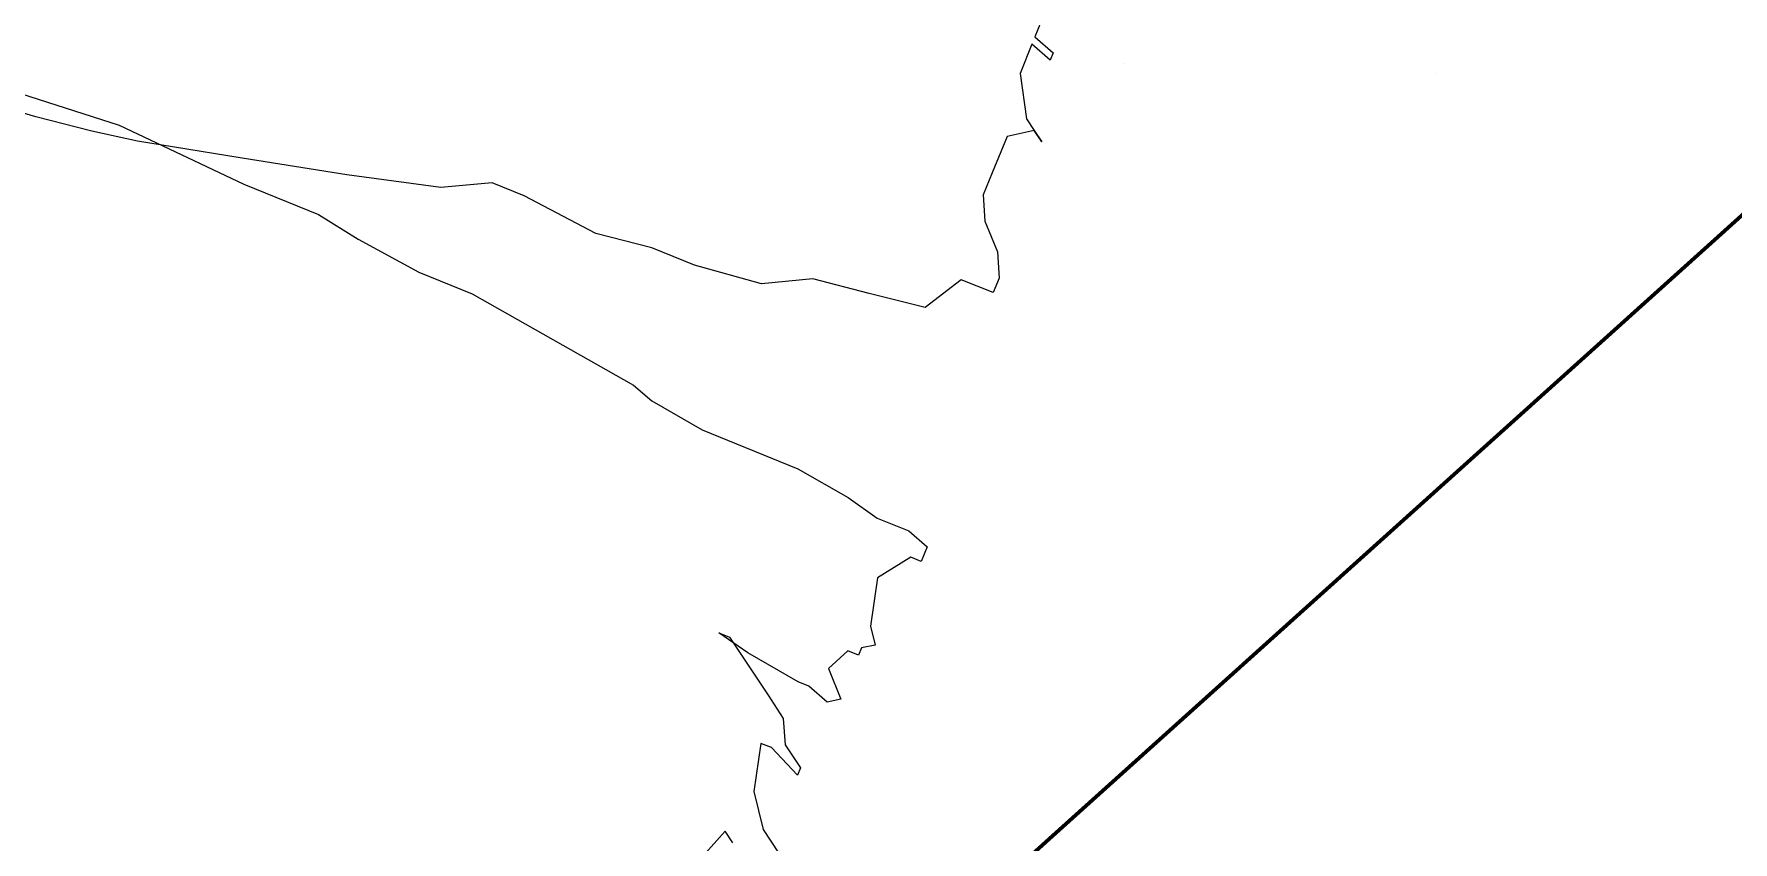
# Model space of a CAD drawing. Header units: millimetres. Extents: x 111 to 1506, y 14 to 566.
# Drawn here: x 209.143 to 210.425, y 121.138 to 121.747 of the extents above; entities that cross this region are included whole.
import ezdxf

# ---------------------------------------------------------------- set-up
doc = ezdxf.new("R2010")
doc.units = ezdxf.units.MM
doc.layers.add('ARBOLES', color=78, linetype='Continuous', lineweight=5)
doc.layers.add('fer', color=8, linetype='Continuous')

# ---------------------------------------------------------------- blocks, each defined once
blk = doc.blocks.new('E1E')
at = {"layer": 'ARBOLES', "ltscale": 0.2}
for p, q in [((95.5359, 59.5519), (95.5359, 59.5519)), ((95.2708, 59.4541), (95.2708, 59.4541))]:
    blk.add_line(p, q, dxfattribs=at)
blk = doc.blocks.new('tr')
at = {"layer": 'fer', "color": 97}
for p, q in [((1378.7648, 206.7174), (1378.7707, 206.7347)), ((1378.7648, 206.7174), (1378.7707, 206.7347)), ((1378.7707, 206.7347), (1378.7827, 206.7347)), ((1378.7707, 206.7347), (1378.7707, 206.7347)), ((1378.7707, 206.7347), (1378.7827, 206.7347)), ((1378.7707, 206.7347), (1378.7707, 206.7347)), ((1378.7827, 206.7347), (1378.7827, 206.7261)), ((1378.7827, 206.7347), (1378.7827, 206.7261)), ((1378.7827, 206.7261), (1378.8065, 206.7087)), ((1378.7827, 206.7261), (1378.7827, 206.7261)), ((1378.7827, 206.7261), (1378.8065, 206.7087)), ((1378.7827, 206.7261), (1378.7827, 206.7261)), ((1378.8422, 206.7174), (1378.8541, 206.7261)), ((1378.8422, 206.7174), (1378.8541, 206.7261)), ((1378.8541, 206.7261), (1378.86, 206.7174)), ((1378.8541, 206.7261), (1378.8541, 206.7261)), ((1378.8541, 206.7261), (1378.86, 206.7174)), ((1378.8541, 206.7261), (1378.8541, 206.7261)), ((1378.7648, 206.6914), (1378.7648, 206.7174)), ((1378.7648, 206.6914), (1378.7648, 206.7174)), ((1378.8065, 206.7087), (1378.8422, 206.7174)), ((1378.8065, 206.7087), (1378.8422, 206.7174)), ((1378.86, 206.7174), (1378.866, 206.7174)), ((1378.86, 206.7174), (1378.866, 206.7174)), ((1378.866, 206.7174), (1378.866, 206.7087)), ((1378.866, 206.7174), (1378.866, 206.7087)), ((1378.8838, 206.7001), (1378.9017, 206.7174)), ((1378.8838, 206.7001), (1378.9017, 206.7174)), ((1378.9017, 206.7174), (1378.9076, 206.7087)), ((1378.9017, 206.7174), (1378.9076, 206.7087)), ((1379.0147, 206.7001), (1379.0266, 206.7174)), ((1379.0147, 206.7001), (1379.0266, 206.7174)), ((1378.4553, 206.7001), (1378.4494, 206.6914)), ((1378.4494, 206.6914), (1378.4553, 206.7001)), ((1378.4553, 206.7001), (1378.4494, 206.6914)), ((1378.4494, 206.6914), (1378.4553, 206.7001)), ((1378.5268, 206.6827), (1378.5446, 206.7001)), ((1378.5268, 206.6827), (1378.5446, 206.7001)), ((1378.5446, 206.7001), (1378.5625, 206.7087)), ((1378.5446, 206.7001), (1378.5625, 206.7087)), ((1378.5446, 206.7001), (1378.5446, 206.7001)), ((1378.5446, 206.7001), (1378.5446, 206.7001)), ((1378.5625, 206.7087), (1378.5744, 206.7087)), ((1378.5625, 206.7087), (1378.5625, 206.7087)), ((1378.5625, 206.7087), (1378.5744, 206.7087)), ((1378.5625, 206.7087), (1378.5625, 206.7087)), ((1378.5744, 206.7087), (1378.5744, 206.6827)), ((1378.5744, 206.7087), (1378.5744, 206.7087)), ((1378.5744, 206.7087), (1378.5744, 206.6827)), ((1378.5744, 206.7087), (1378.5744, 206.7087)), ((1378.866, 206.7087), (1378.8838, 206.7001)), ((1378.866, 206.7087), (1378.8838, 206.7001)), ((1378.9076, 206.7087), (1378.9017, 206.6914)), ((1378.9076, 206.7087), (1378.9017, 206.6914)), ((1378.9493, 206.6914), (1378.9612, 206.7087)), ((1378.9493, 206.6914), (1378.9612, 206.7087)), ((1378.9671, 206.7087), (1378.9552, 206.6827)), ((1378.9671, 206.7087), (1378.9552, 206.6827)), ((1378.9612, 206.7087), (1378.9671, 206.7087)), ((1378.9612, 206.7087), (1378.9671, 206.7087)), ((1378.9909, 206.6827), (1379.0147, 206.7001)), ((1378.9909, 206.6827), (1379.0147, 206.7001)), ((1378.4434, 206.6827), (1378.4494, 206.6914)), ((1378.4434, 206.6827), (1378.4494, 206.6914)), ((1378.4494, 206.6914), (1378.4613, 206.6741)), ((1378.4494, 206.6914), (1378.4613, 206.6741)), ((1378.7588, 206.6654), (1378.7648, 206.6914)), ((1378.7588, 206.6654), (1378.7648, 206.6914)), ((1378.9017, 206.6914), (1378.9017, 206.6827)), ((1378.9017, 206.6914), (1378.9017, 206.6827)), ((1378.9314, 206.6827), (1378.9493, 206.6914)), ((1378.9314, 206.6827), (1378.9493, 206.6914)), ((1378.3839, 206.6654), (1378.3899, 206.6827)), ((1378.3839, 206.6654), (1378.3899, 206.6827)), ((1378.3958, 206.6827), (1378.3899, 206.6654)), ((1378.3899, 206.6827), (1378.3958, 206.6827)), ((1378.3958, 206.6827), (1378.3899, 206.6654)), ((1378.3899, 206.6827), (1378.3958, 206.6827)), ((1378.4137, 206.6654), (1378.4434, 206.6827)), ((1378.4137, 206.6654), (1378.4434, 206.6827)), ((1378.4613, 206.6741), (1378.491, 206.6741)), ((1378.4613, 206.6741), (1378.491, 206.6741)), ((1378.491, 206.6741), (1378.5089, 206.6741)), ((1378.491, 206.6741), (1378.5089, 206.6741)), ((1378.5089, 206.6741), (1378.5268, 206.6827)), ((1378.5089, 206.6741), (1378.5268, 206.6827)), ((1378.5744, 206.6827), (1378.6041, 206.6654)), ((1378.5744, 206.6827), (1378.6041, 206.6654)), ((1378.9017, 206.6827), (1378.8957, 206.6394)), ((1378.9017, 206.6827), (1378.8957, 206.6394)), ((1378.9195, 206.6654), (1378.9314, 206.6827)), ((1378.9195, 206.6654), (1378.9314, 206.6827)), ((1378.9552, 206.6741), (1378.9909, 206.6827)), ((1378.9552, 206.6827), (1378.9552, 206.6741)), ((1378.9552, 206.6741), (1378.9909, 206.6827)), ((1378.9552, 206.6827), (1378.9552, 206.6741)), ((1379.0326, 206.6827), (1379.0266, 206.6741)), ((1379.0326, 206.6827), (1379.0266, 206.6741)), ((1379.0266, 206.6741), (1379.0505, 206.6654)), ((1379.0266, 206.6741), (1379.0505, 206.6654)), ((1378.372, 206.6654), (1378.3839, 206.6654)), ((1378.372, 206.6654), (1378.3839, 206.6654)), ((1378.3899, 206.6654), (1378.4137, 206.6654)), ((1378.3899, 206.6654), (1378.4137, 206.6654)), ((1378.6041, 206.6654), (1378.6101, 206.6221)), ((1378.6041, 206.6654), (1378.6101, 206.6221)), ((1378.7529, 206.6221), (1378.7588, 206.6654)), ((1378.7529, 206.6221), (1378.7588, 206.6654)), ((1378.8898, 206.6221), (1378.9195, 206.6654)), ((1378.8898, 206.6221), (1378.9195, 206.6654)), ((1378.8957, 206.6394), (1378.8898, 206.6134)), ((1378.8957, 206.6394), (1378.8898, 206.6134)), ((1378.6101, 206.6221), (1378.616, 206.5788)), ((1378.6101, 206.6221), (1378.616, 206.5788)), ((1378.7529, 206.5441), (1378.7529, 206.6221)), ((1378.7529, 206.5441), (1378.7529, 206.6221)), ((1378.8898, 206.6134), (1378.8898, 206.6221)), ((1378.8898, 206.6134), (1378.8898, 206.6221)), ((1378.616, 206.5788), (1378.6339, 206.5441)), ((1378.616, 206.5788), (1378.6339, 206.5441)), ((1378.6339, 206.5441), (1378.6398, 206.4921)), ((1378.6339, 206.5441), (1378.6398, 206.4921)), ((1378.7469, 206.5008), (1378.7529, 206.5441)), ((1378.7469, 206.5008), (1378.7529, 206.5441)), ((1378.741, 206.4834), (1378.7469, 206.5008)), ((1378.741, 206.4834), (1378.7469, 206.5008)), ((1378.6398, 206.4921), (1378.6398, 206.4574)), ((1378.6398, 206.4921), (1378.6398, 206.4574)), ((1378.7231, 206.3448), (1378.741, 206.4834)), ((1378.7231, 206.3448), (1378.741, 206.4834)), ((1378.6398, 206.4574), (1378.6458, 206.4141)), ((1378.6398, 206.4574), (1378.6458, 206.4141)), ((1378.6458, 206.4141), (1378.6398, 206.3534)), ((1378.6458, 206.4141), (1378.6398, 206.3534)), ((1378.6398, 206.3534), (1378.6398, 206.3274)), ((1378.6398, 206.3534), (1378.6398, 206.3274)), ((1378.7231, 206.3014), (1378.7231, 206.3448)), ((1378.7231, 206.3014), (1378.7231, 206.3448)), ((1378.6398, 206.3274), (1378.6577, 206.2928)), ((1378.6398, 206.3274), (1378.6577, 206.2928)), ((1378.7172, 206.2495), (1378.7231, 206.3014)), ((1378.7172, 206.2495), (1378.7231, 206.3014)), ((1378.6577, 206.2928), (1378.6755, 206.2235)), ((1378.6577, 206.2928), (1378.6755, 206.2235)), ((1378.7112, 206.2148), (1378.7172, 206.2495)), ((1378.7112, 206.2148), (1378.7172, 206.2495)), ((1378.6755, 206.2235), (1378.6934, 206.1455)), ((1378.6755, 206.2235), (1378.6934, 206.1455)), ((1378.7112, 206.1541), (1378.7112, 206.2148)), ((1378.7112, 206.1541), (1378.7112, 206.2148)), ((1378.7053, 206.0501), (1378.7112, 206.1541)), ((1378.7053, 206.0501), (1378.7112, 206.1541)), ((1378.6934, 206.1455), (1378.7053, 206.0935)), ((1378.6934, 206.1455), (1378.7053, 206.0935)), ((1378.7053, 206.0935), (1378.7112, 206.0675)), ((1378.7053, 206.0935), (1378.7112, 206.0675)), ((1378.7112, 206.0675), (1378.7172, 206.0328)), ((1378.7112, 206.0675), (1378.7172, 206.0328)), ((1378.7112, 205.9722), (1378.7053, 206.0501)), ((1378.7112, 205.9722), (1378.7053, 206.0501)), ((1378.7172, 206.0328), (1378.7231, 205.9895)), ((1378.7172, 206.0328), (1378.7231, 205.9895)), ((1378.7231, 205.9895), (1378.7291, 205.9288)), ((1378.7231, 205.9895), (1378.7291, 205.9288))]:
    blk.add_line(p, q, dxfattribs=at)

msp = doc.modelspace()

# ---------------------------------------------------------------- linework, layer by layer
at = {"lineweight": 100, "ltscale": 1000}
msp.add_line((207.41721, 118.89849), (212.13054, 123.13854), dxfattribs=at)

# ---------------------------------------------------------------- block references
at = {"lineweight": 100, "rotation": 247.9147716791316}
msp.add_blockref('tr', (536.64939, 1476.69411), dxfattribs=at)
at = {"layer": 'ARBOLES', "color": 0, "xscale": 0.8310831642732954, "yscale": 0.8310831642732954, "zscale": 0.8310831642732954, "rotation": 157.9147716791316}
msp.add_blockref('E1E', (302.14682, 137.73357), dxfattribs=at)

doc.saveas('drawing.dxf')
